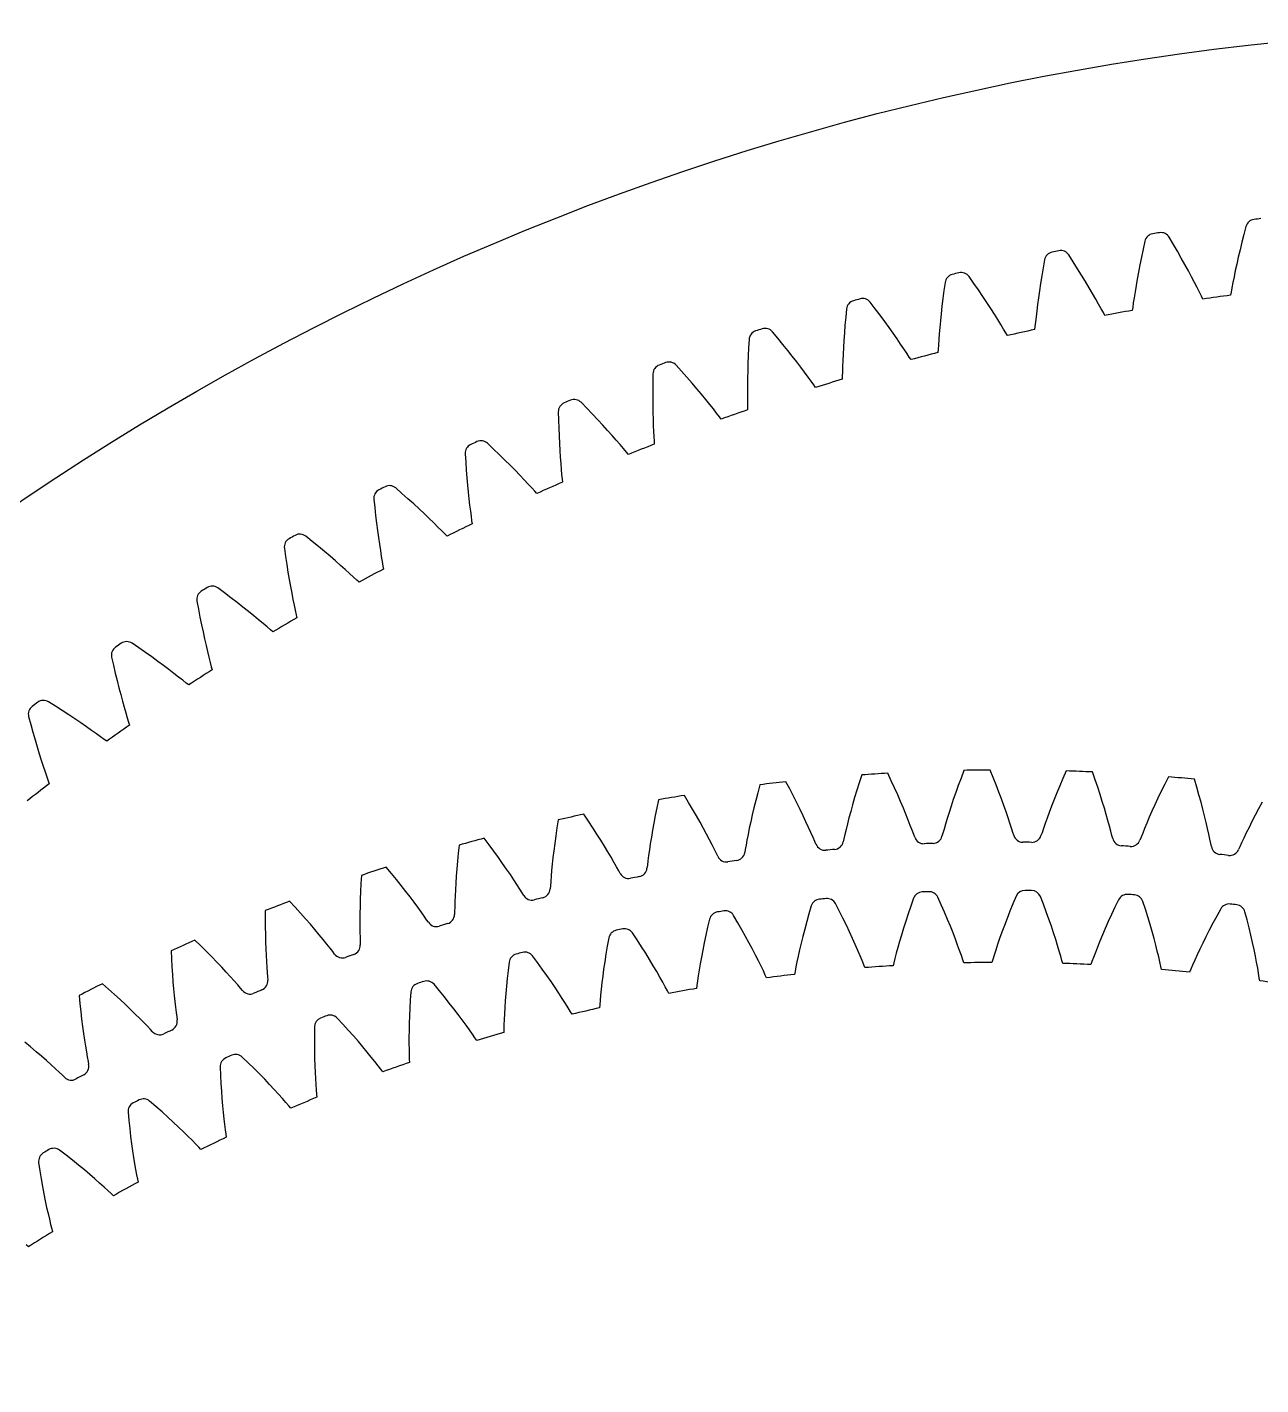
# Model space of a CAD drawing. Header units: millimetres. Extents: x -128 to 128, y -128 to 128.
# Drawn here: x -71.9 to -14.2, y 65 to 128.5 of the extents above; entities that cross this region are included whole.
import ezdxf

# ---------------------------------------------------------------- set-up
doc = ezdxf.new("R2010")
doc.units = ezdxf.units.MM

msp = doc.modelspace()

# ---------------------------------------------------------------- linework, layer by layer
at = {"layer": 'fixed_ring'}
for p, q in [((-14.96425, 118.796072), (-15.056064, 118.431593)), ((-14.867159, 119.171811), (-14.96425, 118.796072)), ((-19.593261, 118.486527), (-19.675337, 118.107225)), ((-18.255508, 118.334998), (-18.45211, 118.669594)), ((-18.067074, 118.00978), (-18.255508, 118.334998)), ((-15.056064, 118.431593), (-15.141591, 118.079352)), ((-24.288382, 117.613891), (-24.355313, 117.231626)), ((-22.945663, 117.515667), (-23.155411, 117.842182)), ((-22.744448, 117.198197), (-22.945663, 117.515667)), ((-19.752588, 117.739384), (-19.824043, 117.384022)), ((-19.675337, 118.107225), (-19.752588, 117.739384)), ((-17.888048, 117.6946), (-18.067074, 118.00978)), ((-17.718667, 117.390453), (-17.888048, 117.6946)), ((-15.220875, 117.74037), (-15.293941, 117.415905)), ((-15.141591, 118.079352), (-15.220875, 117.74037)), ((-24.417879, 116.861005), (-24.47515, 116.503083)), ((-24.355313, 117.231626), (-24.417879, 116.861005)), ((-22.553033, 116.890384), (-22.744448, 117.198197)), ((-22.371694, 116.593211), (-22.553033, 116.890384)), ((-19.889789, 117.042155), (-19.949897, 116.715042)), ((-19.824043, 117.384022), (-19.889789, 117.042155)), ((-17.559255, 117.098556), (-17.718667, 117.390453)), ((-17.410271, 116.820456), (-17.559255, 117.098556)), ((-15.360772, 117.107571), (-15.421285, 116.817523)), ((-15.293941, 117.415905), (-15.360772, 117.107571)), ((-28.945098, 116.555284), (-28.996778, 116.17066)), ((-27.599535, 116.510519), (-27.822099, 116.828437)), ((-27.385858, 116.2013), (-27.599535, 116.510519)), ((-24.47515, 116.503083), (-24.527252, 116.158872)), ((-22.200803, 116.307883), (-22.371694, 116.593211)), ((-22.04088, 116.035926), (-22.200803, 116.307883)), ((-20.004417, 116.404295), (-20.053351, 116.11207)), ((-19.949897, 116.715042), (-20.004417, 116.404295)), ((-17.272385, 116.558201), (-17.410271, 116.820456)), ((-17.14664, 116.31468), (-17.272385, 116.558201)), ((-17.034802, 116.094377), (-17.14664, 116.31468)), ((-15.522269, 116.306268), (-15.561126, 116.098854)), ((-15.475274, 116.548822), (-15.522269, 116.306268)), ((-15.421285, 116.817523), (-15.475274, 116.548822)), ((-32.209767, 115.321144), (-32.444794, 115.629963)), ((-29.044561, 115.797844), (-29.087556, 115.437928)), ((-28.996778, 116.17066), (-29.044561, 115.797844)), ((-27.182357, 115.90134), (-27.385858, 116.2013)), ((-26.989347, 115.611612), (-27.182357, 115.90134)), ((-26.807248, 115.333303), (-26.989347, 115.611612)), ((-24.574308, 115.829628), (-24.61643, 115.516959)), ((-24.527252, 116.158872), (-24.574308, 115.829628)), ((-21.892677, 115.77936), (-22.04088, 116.035926)), ((-21.75735, 115.54103), (-21.892677, 115.77936)), ((-20.133929, 115.597205), (-20.164509, 115.38841)), ((-20.096614, 115.841435), (-20.133929, 115.597205)), ((-20.053351, 116.11207), (-20.096614, 115.841435)), ((-16.940446, 115.905625), (-17.034802, 116.094377)), ((-16.876642, 115.776418), (-16.940446, 115.905625)), ((-15.561126, 116.098854), (-15.58697, 115.957088)), ((-33.556046, 115.312379), (-33.592394, 114.926004)), ((-31.983965, 115.020664), (-32.209767, 115.321144)), ((-31.7687, 114.729033), (-31.983965, 115.020664)), ((-29.125932, 115.091919), (-29.159862, 114.761064)), ((-29.087556, 115.437928), (-29.125932, 115.091919)), ((-26.636639, 115.067919), (-26.807248, 115.333303)), ((-26.478353, 114.817448), (-26.636639, 115.067919)), ((-24.686177, 114.950879), (-24.713753, 114.705358)), ((-24.653708, 115.22302), (-24.686177, 114.950879)), ((-24.61643, 115.516959), (-24.653708, 115.22302)), ((-21.636843, 115.325348), (-21.75735, 115.54103)), ((-21.535057, 115.140496), (-21.636843, 115.325348)), ((-21.466166, 115.013928), (-21.535057, 115.140496)), ((-20.164509, 115.38841), (-20.184696, 115.245729)), ((-33.625317, 114.551584), (-33.653969, 114.190243)), ((-33.592394, 114.926004), (-33.625317, 114.551584)), ((-31.564324, 114.447207), (-31.7687, 114.729033)), ((-31.371304, 114.176358), (-31.564324, 114.447207)), ((-29.18952, 114.446968), (-29.215082, 114.151779)), ((-29.159862, 114.761064), (-29.18952, 114.446968)), ((-26.333657, 114.584687), (-26.478353, 114.817448)), ((-26.20467, 114.373966), (-26.333657, 114.584687)), ((-26.095616, 114.193307), (-26.20467, 114.373966)), ((-24.736008, 114.495513), (-24.750507, 114.352142)), ((-24.713753, 114.705358), (-24.736008, 114.495513)), ((-38.113935, 113.887141), (-38.134893, 113.499627)), ((-36.769069, 113.949423), (-37.016187, 114.248653)), ((-36.531499, 113.658158), (-36.769069, 113.949423)), ((-33.678559, 113.842981), (-33.699308, 113.511039)), ((-33.653969, 114.190243), (-33.678559, 113.842981)), ((-31.190279, 113.917966), (-31.371304, 114.176358)), ((-31.022161, 113.673986), (-31.190279, 113.917966)), ((-30.868325, 113.447162), (-31.022161, 113.673986)), ((-29.236706, 113.878562), (-29.254499, 113.632139)), ((-29.215082, 114.151779), (-29.236706, 113.878562)), ((-26.021748, 114.069578), (-26.095616, 114.193307)), ((-38.152904, 113.124193), (-38.167169, 112.761999)), ((-38.134893, 113.499627), (-38.152904, 113.124193)), ((-36.30481, 113.375315), (-36.531499, 113.658158)), ((-36.089391, 113.101837), (-36.30481, 113.375315)), ((-35.885756, 112.838876), (-36.089391, 113.101837)), ((-33.716456, 113.196012), (-33.730262, 112.90004)), ((-33.699308, 113.511039), (-33.716456, 113.196012)), ((-30.731063, 113.241735), (-30.868325, 113.447162)), ((-30.614913, 113.065555), (-30.731063, 113.241735)), ((-30.536184, 112.94486), (-30.614913, 113.065555)), ((-29.268394, 113.421575), (-29.277182, 113.277741)), ((-29.254499, 113.632139), (-29.268394, 113.421575)), ((-41.270231, 112.397524), (-41.529051, 112.686694)), ((-38.177933, 112.414034), (-38.185468, 112.08153)), ((-38.167169, 112.761999), (-38.177933, 112.414034)), ((-35.694601, 112.587885), (-35.885756, 112.838876)), ((-35.516916, 112.350782), (-35.694601, 112.587885)), ((-33.741007, 112.62618), (-33.748989, 112.379244)), ((-33.730262, 112.90004), (-33.741007, 112.62618)), ((-42.617093, 111.893783), (-42.620164, 111.517931)), ((-42.611558, 112.281824), (-42.617093, 111.893783)), ((-41.02127, 112.115934), (-41.270231, 112.397524)), ((-40.783515, 111.842327), (-41.02127, 112.115934)), ((-40.557394, 111.57763), (-40.783515, 111.842327)), ((-38.185468, 112.08153), (-38.190078, 111.76607)), ((-35.354185, 112.130253), (-35.516916, 112.350782)), ((-35.208864, 111.930446), (-35.354185, 112.130253)), ((-35.085801, 111.759023), (-35.208864, 111.930446)), ((-33.754501, 112.168294), (-33.757563, 112.024225)), ((-33.748989, 112.379244), (-33.754501, 112.168294)), ((-42.620164, 111.517931), (-42.620018, 111.155456)), ((-42.620018, 111.155456), (-42.616939, 110.807338)), ((-40.343465, 111.322972), (-40.557394, 111.57763)), ((-40.142483, 111.07978), (-40.343465, 111.322972)), ((-38.190078, 111.76607), (-38.192107, 111.469783)), ((-38.192107, 111.469783), (-38.191955, 111.195713)), ((-38.191955, 111.195713), (-38.190114, 110.948655)), ((-35.002336, 111.641554), (-35.085801, 111.759023)), ((-47.041803, 110.498967), (-47.031907, 110.111013)), ((-45.706137, 110.667902), (-45.976248, 110.946553)), ((-45.446177, 110.396432), (-45.706137, 110.667902)), ((-42.616939, 110.807338), (-42.61125, 110.474797)), ((-39.955512, 110.849929), (-40.142483, 111.07978)), ((-39.784142, 110.636043), (-39.955512, 110.849929)), ((-39.630992, 110.442172), (-39.784142, 110.636043)), ((-38.190114, 110.948655), (-38.187235, 110.737652)), ((-38.187235, 110.737652), (-38.184567, 110.593575)), ((-47.031907, 110.111013), (-47.020033, 109.735335)), ((-45.197732, 110.132494), (-45.446177, 110.396432)), ((-44.961267, 109.876996), (-45.197732, 110.132494)), ((-44.737383, 109.631045), (-44.961267, 109.876996)), ((-42.61125, 110.474797), (-42.603314, 110.159403)), ((-42.603314, 110.159403), (-42.593562, 109.86327)), ((-42.593562, 109.86327), (-42.582515, 109.589422)), ((-39.501211, 110.275776), (-39.630992, 110.442172)), ((-39.413142, 110.161719), (-39.501211, 110.275776)), ((-47.020033, 109.735335), (-47.005476, 109.373153)), ((-47.005476, 109.373153), (-46.98856, 109.025432)), ((-44.526891, 109.396035), (-44.737383, 109.631045)), ((-44.33093, 109.173799), (-44.526891, 109.396035)), ((-42.582515, 109.589422), (-42.570852, 109.342633)), ((-42.570852, 109.342633), (-42.559588, 109.131911)), ((-50.069771, 108.763291), (-50.350747, 109.030983)), ((-49.799224, 108.502371), (-50.069771, 108.763291)), ((-46.98856, 109.025432), (-46.969654, 108.69338)), ((-46.969654, 108.69338), (-46.949186, 108.378552)), ((-44.151192, 108.966895), (-44.33093, 109.173799)), ((-43.990456, 108.779266), (-44.151192, 108.966895)), ((-43.854162, 108.618162), (-43.990456, 108.779266)), ((-43.761628, 108.507695), (-43.854162, 108.618162)), ((-42.559588, 109.131911), (-42.551194, 108.988054)), ((-51.397665, 108.541388), (-51.372354, 108.154134)), ((-51.372354, 108.154134), (-51.345553, 107.779225)), ((-49.540483, 108.248519), (-49.799224, 108.502371)), ((-49.294046, 108.002623), (-49.540483, 108.248519)), ((-49.060561, 107.765768), (-49.294046, 108.002623)), ((-46.949186, 108.378552), (-46.927668, 108.08304)), ((-46.927668, 108.08304), (-46.905742, 107.809848)), ((-51.345553, 107.779225), (-51.316609, 107.417908)), ((-51.316609, 107.417908), (-51.285882, 107.071135)), ((-48.840893, 107.539312), (-49.060561, 107.765768)), ((-48.636251, 107.325042), (-48.840893, 107.539312)), ((-48.44843, 107.125448), (-48.636251, 107.325042)), ((-46.905742, 107.809848), (-46.884278, 107.563717)), ((-46.884278, 107.563717), (-46.864644, 107.35361)), ((-46.864644, 107.35361), (-46.850538, 107.210201)), ((-54.354235, 106.686703), (-54.645632, 106.943012)), ((-51.285882, 107.071135), (-51.25379, 106.740097)), ((-51.25379, 106.740097), (-51.220821, 106.426331)), ((-48.280361, 106.944357), (-48.44843, 107.125448)), ((-48.13777, 106.788799), (-48.280361, 106.944357)), ((-48.040918, 106.682099), (-48.13777, 106.788799)), ((-55.672258, 106.412183), (-55.63157, 106.026241)), ((-54.073529, 106.436745), (-54.354235, 106.686703)), ((-53.8049, 106.19338), (-54.073529, 106.436745)), ((-53.548882, 105.957477), (-53.8049, 106.19338)), ((-51.220821, 106.426331), (-51.187572, 106.131909)), ((-51.187572, 106.131909), (-51.154802, 105.859804)), ((-55.63157, 106.026241), (-55.589886, 105.652694)), ((-55.589886, 105.652694), (-55.546599, 105.292814)), ((-53.306165, 105.730091), (-53.548882, 105.957477)), ((-53.077668, 105.512548), (-53.306165, 105.730091)), ((-52.864669, 105.306583), (-53.077668, 105.512548)), ((-51.154802, 105.859804), (-51.123569, 105.614722)), ((-51.123569, 105.614722), (-51.095598, 105.405561)), ((-55.546599, 105.292814), (-55.50211, 104.947536)), ((-55.50211, 104.947536), (-55.456883, 104.618036)), ((-52.669061, 105.114614), (-52.864669, 105.306583)), ((-52.493925, 104.940348), (-52.669061, 105.114614)), ((-52.345263, 104.790582), (-52.493925, 104.940348)), ((-52.244245, 104.687816), (-52.345263, 104.790582)), ((-51.095598, 105.405561), (-51.075802, 105.262826)), ((-58.552754, 104.441421), (-58.85411, 104.685943)), ((-58.262332, 104.202821), (-58.552754, 104.441421)), ((-57.984241, 103.970328), (-58.262332, 104.202821)), ((-55.456883, 104.618036), (-55.411466, 104.305829)), ((-55.411466, 104.305829), (-55.366538, 104.012961)), ((-59.858821, 104.114718), (-59.802821, 103.730699)), ((-59.802821, 103.730699), (-59.746319, 103.359105)), ((-57.719047, 103.744789), (-57.984241, 103.970328)), ((-57.467481, 103.527233), (-57.719047, 103.744789)), ((-57.230516, 103.318946), (-57.467481, 103.527233)), ((-55.366538, 104.012961), (-55.322976, 103.742375)), ((-55.322976, 103.742375), (-55.282024, 103.498727)), ((-59.746319, 103.359105), (-59.688759, 103.00123)), ((-59.688759, 103.00123), (-59.630579, 102.657994)), ((-57.009497, 103.121612), (-57.230516, 103.318946)), ((-56.806411, 102.937572), (-57.009497, 103.121612)), ((-56.624486, 102.770406), (-56.806411, 102.937572)), ((-55.282024, 103.498727), (-55.24576, 103.290845)), ((-55.24576, 103.290845), (-55.220304, 103.149009)), ((-62.658689, 102.030996), (-62.969528, 102.263344)), ((-59.630579, 102.657994), (-59.572287, 102.330553)), ((-59.572287, 102.330553), (-59.514494, 102.020398)), ((-56.469987, 102.626669), (-56.624486, 102.770406)), ((-56.364963, 102.528001), (-56.469987, 102.626669)), ((-63.950734, 101.652627), (-63.879512, 101.271138)), ((-62.359011, 101.80413), (-62.658689, 102.030996)), ((-62.071896, 101.582877), (-62.359011, 101.80413)), ((-59.514494, 102.020398), (-59.457958, 101.729548)), ((-59.457958, 101.729548), (-59.403673, 101.460907)), ((-63.879512, 101.271138), (-63.808281, 100.902084)), ((-61.797945, 101.36806), (-62.071896, 101.582877)), ((-61.537929, 101.160677), (-61.797945, 101.36806)), ((-61.29287, 100.961976), (-61.537929, 101.160677)), ((-59.403673, 101.460907), (-59.353067, 101.21908)), ((-59.353067, 101.21908), (-59.308567, 101.012804)), ((-59.308567, 101.012804), (-59.277492, 100.872092)), ((-63.808281, 100.902084), (-63.736539, 100.546779)), ((-63.736539, 100.546779), (-63.664759, 100.206128)), ((-61.064181, 100.773585), (-61.29287, 100.961976)), ((-60.853939, 100.597764), (-61.064181, 100.773585)), ((-60.665512, 100.437963), (-60.853939, 100.597764)), ((-60.50542, 100.300482), (-60.665512, 100.437963)), ((-63.664759, 100.206128), (-63.593495, 99.881263)), ((-63.593495, 99.881263), (-63.523417, 99.573651)), ((-60.396557, 100.206067), (-60.50542, 100.300482)), ((-66.665548, 99.459239), (-66.985378, 99.679045)), ((-66.357087, 99.244467), (-66.665548, 99.459239)), ((-66.061403, 99.034803), (-66.357087, 99.244467)), ((-63.523417, 99.573651), (-63.455362, 99.285279)), ((-63.455362, 99.285279), (-63.39044, 99.019008)), ((-67.941529, 99.029802), (-67.855196, 98.651446)), ((-67.855196, 98.651446), (-67.76935, 98.285515)), ((-65.779128, 98.831048), (-66.061403, 99.034803)), ((-65.511073, 98.634166), (-65.779128, 98.831048)), ((-65.258308, 98.445364), (-65.511073, 98.634166)), ((-65.02231, 98.266214), (-65.258308, 98.445364)), ((-63.39044, 99.019008), (-63.33026, 98.779385)), ((-63.33026, 98.779385), (-63.277594, 98.575041)), ((-63.277594, 98.575041), (-63.24095, 98.435676)), ((-67.76935, 98.285515), (-67.683538, 97.933344)), ((-67.683538, 97.933344), (-67.598272, 97.595816)), ((-64.805244, 98.09889), (-65.02231, 98.266214)), ((-64.610613, 97.946707), (-64.805244, 98.09889)), ((-64.445182, 97.815699), (-64.610613, 97.946707)), ((-64.332651, 97.725687), (-64.445182, 97.815699)), ((-67.598272, 97.595816), (-67.514149, 97.274041)), ((-67.514149, 97.274041), (-67.431897, 96.969458)), ((-70.566995, 96.730216), (-70.895311, 96.937133)), ((-70.250239, 96.527877), (-70.566995, 96.730216)), ((-69.946453, 96.330135), (-70.250239, 96.527877)), ((-67.431897, 96.969458), (-67.352431, 96.68402)), ((-67.352431, 96.68402), (-67.276974, 96.420541)), ((-71.824894, 96.25039), (-71.723588, 95.875765)), ((-69.656301, 96.137763), (-69.946453, 96.330135)), ((-69.380631, 95.951693), (-69.656301, 96.137763)), ((-69.12056, 95.77309), (-69.380631, 95.951693)), ((-67.276974, 96.420541), (-67.207315, 96.1835)), ((-67.207315, 96.1835), (-67.146567, 95.98141)), ((-67.146567, 95.98141), (-67.104411, 95.843613)), ((-71.723588, 95.875765), (-71.62326, 95.513537)), ((-71.62326, 95.513537), (-71.523516, 95.165056)), ((-68.877625, 95.603464), (-69.12056, 95.77309)), ((-68.654079, 95.444903), (-68.877625, 95.603464)), ((-68.453551, 95.300578), (-68.654079, 95.444903)), ((-68.283043, 95.17625), (-68.453551, 95.300578)), ((-71.523516, 95.165056), (-71.424898, 94.831185)), ((-71.424898, 94.831185), (-71.328049, 94.513009)), ((-68.167022, 95.090783), (-68.283043, 95.17625)), ((-71.328049, 94.513009), (-71.233753, 94.211937)), ((-71.233753, 94.211937), (-71.143002, 93.929883)), ((-71.143002, 93.929883), (-71.05713, 93.669612)), ((-71.05713, 93.669612), (-70.978102, 93.435528)), ((-70.978102, 93.435528), (-70.909367, 93.236014)), ((-70.909367, 93.236014), (-70.861766, 93.100001))]:
    msp.add_line(p, q, dxfattribs=at)
for centre, radius, start, end in [((-14.43304, 119.05332), 0.45, 96.912334, 164.733246), ((0, 0), 120.375, 96.758552, 96.912334), ((-19.154774, 118.385389), 0.45, 99.190815, 167.011727), ((0, 0), 120.375, 99.037033, 99.190815), ((-18.836958, 118.436374), 0.45, 31.216121, 99.037033), ((-23.846221, 117.530266), 0.45, 101.469296, 169.290208), ((0, 0), 120.375, 101.315514, 101.469296), ((-23.530683, 117.593846), 0.45, 33.494602, 101.315514), ((-28.499962, 116.489303), 0.45, 103.747777, 171.568689), ((0, 0), 120.375, 103.593995, 103.747777), ((-28.187201, 116.565378), 0.45, 35.773083, 103.593995), ((-33.108638, 115.264148), 0.45, 106.026258, 173.84717), ((0, 0), 120.375, 105.872476, 106.026258), ((-32.799149, 115.352596), 0.45, 38.051564, 105.872476), ((0, 0), 117, 97.655817, 98.29355), ((0, 0), 117, 99.934298, 100.572031), ((0, 0), 120.375, 108.150957, 108.304739), ((-37.359235, 113.957418), 0.45, 40.330045, 108.150957), ((0, 0), 117, 102.212779, 102.850512), ((-37.664963, 113.856735), 0.45, 108.304739, 176.125651), ((0, 0), 117, 104.49126, 105.128993), ((-42.161732, 112.269292), 0.45, 110.58322, 178.404132), ((0, 0), 120.375, 110.429438, 110.58322), ((-41.860249, 112.38205), 0.45, 42.608526, 110.429438), ((0, 0), 117, 106.769741, 107.407474), ((-46.591835, 110.504328), 0.45, 112.861701, 180.682613), ((0, 0), 120.375, 112.707919, 112.861701), ((-46.295073, 110.628983), 0.45, 44.887007, 112.707919), ((0, 0), 117, 109.048222, 109.685955), ((-50.948266, 108.564634), 0.45, 115.140182, 182.961094), ((0, 0), 120.375, 114.9864, 115.140182), ((-50.656695, 108.700989), 0.45, 47.165488, 114.9864), ((0, 0), 117, 111.326703, 111.964436), ((-55.224138, 106.453277), 0.45, 117.418663, 185.239575), ((0, 0), 120.375, 117.264881, 117.418663), ((-54.938218, 106.601116), 0.45, 49.443969, 117.264881), ((0, 0), 117, 113.605184, 114.242917), ((-59.132872, 104.332684), 0.45, 51.72245, 119.543362), ((0, 0), 117, 115.883665, 116.521398), ((-59.412689, 104.173596), 0.45, 119.697144, 187.518056), ((0, 0), 120.375, 119.543362, 119.697144), ((0, 0), 117, 118.162146, 118.799879), ((0, 0), 120.375, 121.821843, 121.975625), ((-63.234026, 101.899282), 0.45, 54.000931, 121.821843), ((-63.507296, 101.729194), 0.45, 121.975625, 189.796537), ((0, 0), 117, 120.440627, 121.07836), ((-67.235193, 99.304755), 0.45, 56.279412, 124.100324), ((-67.501485, 99.123938), 0.45, 124.254106, 192.075018), ((0, 0), 120.375, 124.100324, 124.254106), ((0, 0), 117, 122.719108, 123.356841), ((-71.388941, 96.361947), 0.45, 126.532587, 194.353499), ((0, 0), 120.375, 126.378805, 126.532587), ((-71.130048, 96.553208), 0.45, 58.557893, 126.378805), ((0, 0), 117, 124.997589, 125.635322), ((0, 0), 117, 127.27607, 127.913803)]:
    msp.add_arc(centre, radius, start, end, dxfattribs=at)
at = {"layer": 'outer'}
msp.add_circle((0, 0), 128.494929, dxfattribs=at)
at = {"layer": 'thin_ring_external'}
for p, q in [((-32.840975, 93.518028), (-32.959903, 93.152892)), ((-31.458707, 93.248879), (-31.62317, 93.595895)), ((-28.194708, 93.373991), (-28.323785, 93.025898)), ((-28.057291, 93.732578), (-28.194708, 93.373991)), ((-26.69057, 93.393201), (-26.837099, 93.748162)), ((-26.552646, 93.048518), (-26.69057, 93.393201)), ((-23.268893, 93.702591), (-23.42444, 93.351488)), ((-21.921283, 93.293871), (-22.049497, 93.65585)), ((-18.488272, 93.428144), (-18.661543, 93.085442)), ((-37.607464, 93.0595), (-37.707592, 92.688768)), ((-36.213256, 92.861282), (-36.395223, 93.199447)), ((-36.040897, 92.532462), (-36.213256, 92.861282)), ((-33.071037, 92.798662), (-33.174445, 92.456179)), ((-32.959903, 93.152892), (-33.071037, 92.798662)), ((-31.303363, 92.911688), (-31.458707, 93.248879)), ((-31.157179, 92.585164), (-31.303363, 92.911688)), ((-28.323785, 93.025898), (-28.444545, 92.689141)), ((-26.423324, 92.714955), (-26.552646, 93.048518)), ((-23.571122, 93.01044), (-23.70892, 92.680288)), ((-23.42444, 93.351488), (-23.571122, 93.01044)), ((-21.801138, 92.942595), (-21.921283, 93.293871)), ((-21.689017, 92.602864), (-21.801138, 92.942595)), ((-18.825448, 92.752328), (-18.979924, 92.429643)), ((-18.661543, 93.085442), (-18.825448, 92.752328)), ((-17.163289, 92.951148), (-17.272853, 93.319201)), ((-17.061237, 92.594195), (-17.163289, 92.951148)), ((-42.344322, 92.35819), (-42.42539, 91.982829)), ((-40.941812, 92.23142), (-41.140809, 92.559853)), ((-40.752888, 91.91183), (-40.941812, 92.23142)), ((-37.800494, 92.329325), (-37.88628, 91.982009)), ((-37.707592, 92.688768), (-37.800494, 92.329325)), ((-35.878231, 92.213828), (-36.040897, 92.532462)), ((-35.725385, 91.906383), (-35.878231, 92.213828)), ((-33.270179, 92.126453), (-33.358264, 91.810732)), ((-33.174445, 92.456179), (-33.270179, 92.126453)), ((-31.020231, 92.270316), (-31.157179, 92.585164)), ((-30.892652, 91.968384), (-31.020231, 92.270316)), ((-28.55699, 92.364734), (-28.661082, 92.053922)), ((-28.444545, 92.689141), (-28.55699, 92.364734)), ((-26.302631, 92.393525), (-26.423324, 92.714955)), ((-26.190636, 92.085473), (-26.302631, 92.393525)), ((-26.087476, 91.792382), (-26.190636, 92.085473)), ((-23.837782, 92.362045), (-23.957608, 92.056954)), ((-23.70892, 92.680288), (-23.837782, 92.362045)), ((-21.584894, 92.27569), (-21.689017, 92.602864)), ((-21.488774, 91.962322), (-21.584894, 92.27569)), ((-19.124868, 92.118395), (-19.260116, 91.81982)), ((-18.979924, 92.429643), (-19.124868, 92.118395)), ((-16.96661, 92.249182), (-17.061237, 92.594195)), ((-16.879328, 91.917119), (-16.96661, 92.249182)), ((-14.099144, 92.252235), (-14.269895, 91.937859)), ((-45.632038, 91.360937), (-45.847545, 91.67878)), ((-42.499817, 91.619112), (-42.567757, 91.267868)), ((-42.42539, 91.982829), (-42.499817, 91.619112)), ((-40.574164, 91.601917), (-40.752888, 91.91183)), ((-40.40582, 91.302678), (-40.574164, 91.601917)), ((-37.965053, 91.647825), (-38.036902, 91.328018)), ((-37.88628, 91.982009), (-37.965053, 91.647825)), ((-35.582556, 91.61136), (-35.725385, 91.906383)), ((-35.450043, 91.330319), (-35.582556, 91.61136)), ((-33.438686, 91.510604), (-33.511351, 91.228187)), ((-33.358264, 91.810732), (-33.438686, 91.510604)), ((-30.774661, 91.680943), (-30.892652, 91.968384)), ((-30.666619, 91.410081), (-30.774661, 91.680943)), ((-28.843713, 91.479954), (-28.921666, 91.221894)), ((-28.756723, 91.758292), (-28.843713, 91.479954)), ((-28.661082, 92.053922), (-28.756723, 91.758292)), ((-25.993405, 91.516357), (-26.087476, 91.792382)), ((-25.908887, 91.260372), (-25.993405, 91.516357)), ((-24.169309, 91.49306), (-24.260337, 91.239317)), ((-24.06822, 91.766594), (-24.169309, 91.49306)), ((-23.957608, 92.056954), (-24.06822, 91.766594)), ((-21.400714, 91.664346), (-21.488774, 91.962322)), ((-21.32086, 91.383877), (-21.400714, 91.664346)), ((-19.385409, 91.535486), (-19.500333, 91.267472)), ((-19.260116, 91.81982), (-19.385409, 91.535486)), ((-16.799334, 91.599251), (-16.879328, 91.917119)), ((-16.726604, 91.297167), (-16.799334, 91.599251)), ((-14.430542, 91.634418), (-14.580859, 91.343139)), ((-14.269895, 91.937859), (-14.430542, 91.634418)), ((-47.100988, 91.036918), (-47.156747, 90.669875)), ((-47.039192, 91.415929), (-47.100988, 91.036918)), ((-45.427043, 91.05141), (-45.632038, 91.360937)), ((-45.232728, 90.751027), (-45.427043, 91.05141)), ((-42.629363, 90.930098), (-42.68479, 90.607039)), ((-42.567757, 91.267868), (-42.629363, 90.930098)), ((-40.248113, 91.015332), (-40.40582, 91.302678)), ((-40.101422, 90.741424), (-40.248113, 91.015332)), ((-38.101894, 91.024175), (-38.160044, 90.738416)), ((-38.036902, 91.328018), (-38.101894, 91.024175)), ((-35.328311, 91.065326), (-35.450043, 91.330319)), ((-35.218126, 90.819296), (-35.328311, 91.065326)), ((-35.120848, 90.596753), (-35.218126, 90.819296)), ((-33.576025, 90.966484), (-33.632176, 90.730188)), ((-33.511351, 91.228187), (-33.576025, 90.966484)), ((-30.569141, 91.158745), (-30.666619, 91.410081)), ((-30.483353, 90.931525), (-30.569141, 91.158745)), ((-30.411689, 90.736963), (-30.483353, 90.931525)), ((-28.989809, 90.988774), (-29.046369, 90.789297)), ((-28.921666, 91.221894), (-28.989809, 90.988774)), ((-25.834813, 91.029068), (-25.908887, 91.260372)), ((-25.773177, 90.831101), (-25.834813, 91.029068)), ((-25.729697, 90.695686), (-25.773177, 90.831101)), ((-24.406966, 90.813652), (-24.45389, 90.679393)), ((-24.340294, 91.009981), (-24.406966, 90.813652)), ((-24.260337, 91.239317), (-24.340294, 91.009981)), ((-21.249523, 91.12391), (-21.32086, 91.383877)), ((-21.187356, 90.889126), (-21.249523, 91.12391)), ((-21.135909, 90.68827), (-21.187356, 90.889126)), ((-19.604199, 91.018708), (-19.695762, 90.793753)), ((-19.500333, 91.267472), (-19.604199, 91.018708)), ((-16.661175, 91.012987), (-16.726604, 91.297167)), ((-16.603205, 90.749717), (-16.661175, 91.012987)), ((-14.720507, 91.065573), (-14.848966, 90.803776)), ((-14.580859, 91.343139), (-14.720507, 91.065573)), ((-51.679825, 90.235173), (-51.722188, 89.853502)), ((-50.271699, 90.252103), (-50.503155, 90.558528)), ((-50.051166, 89.953448), (-50.271699, 90.252103)), ((-47.206663, 90.31562), (-47.250942, 89.975145)), ((-47.156747, 90.669875), (-47.206663, 90.31562)), ((-45.049323, 90.460774), (-45.232728, 90.751027)), ((-44.87715, 90.181856), (-45.049323, 90.460774)), ((-44.716665, 89.915795), (-44.87715, 90.181856)), ((-42.734183, 90.300275), (-42.777665, 90.011919)), ((-42.68479, 90.607039), (-42.734183, 90.300275)), ((-39.966319, 90.482993), (-40.101422, 90.741424)), ((-39.843715, 90.242909), (-39.966319, 90.482993)), ((-39.735201, 90.025624), (-39.843715, 90.242909)), ((-38.255284, 90.234897), (-38.291205, 90.030692)), ((-38.211272, 90.473752), (-38.255284, 90.234897)), ((-38.160044, 90.738416), (-38.211272, 90.473752)), ((-35.039343, 90.406104), (-35.120848, 90.596753)), ((-34.982279, 90.27583), (-35.039343, 90.406104)), ((-33.678477, 90.528084), (-33.711464, 90.389738)), ((-33.632176, 90.730188), (-33.678477, 90.528084)), ((-30.361351, 90.603946), (-30.411689, 90.736963)), ((-29.046369, 90.789297), (-29.086377, 90.652817)), ((-21.0994, 90.550812), (-21.135909, 90.68827)), ((-19.772371, 90.601084), (-19.82609, 90.469396)), ((-19.695762, 90.793753), (-19.772371, 90.601084)), ((-16.553107, 90.512064), (-16.603205, 90.749717)), ((-16.511983, 90.308843), (-16.553107, 90.512064)), ((-16.48254, 90.169701), (-16.511983, 90.308843)), ((-15.068328, 90.340654), (-15.154676, 90.152149)), ((-14.965399, 90.56064), (-15.068328, 90.340654)), ((-14.848966, 90.803776), (-14.965399, 90.56064)), ((-51.722188, 89.853502), (-51.759133, 89.48409)), ((-49.841767, 89.663378), (-50.051166, 89.953448)), ((-49.643782, 89.382869), (-49.841767, 89.663378)), ((-47.289801, 89.649677), (-47.323466, 89.340791)), ((-47.250942, 89.975145), (-47.289801, 89.649677)), ((-44.568542, 89.664599), (-44.716665, 89.915795)), ((-44.43384, 89.43109), (-44.568542, 89.664599)), ((-42.815312, 89.744984), (-42.847071, 89.504194)), ((-42.777665, 90.011919), (-42.815312, 89.744984)), ((-39.644067, 89.839385), (-39.735201, 90.025624)), ((-39.580426, 89.712195), (-39.644067, 89.839385)), ((-38.291205, 90.030692), (-38.317084, 89.890843)), ((-15.154676, 90.152149), (-15.215048, 90.023375)), ((-54.84869, 88.907812), (-55.09549, 89.202019)), ((-54.613196, 88.620807), (-54.84869, 88.907812)), ((-51.790895, 89.127749), (-51.817732, 88.785457)), ((-51.759133, 89.48409), (-51.790895, 89.127749)), ((-49.457591, 89.113106), (-49.643782, 89.382869)), ((-49.28373, 88.855586), (-49.457591, 89.113106)), ((-47.352168, 89.050592), (-47.376136, 88.782083)), ((-47.323466, 89.340791), (-47.352168, 89.050592)), ((-44.314372, 89.219628), (-44.43384, 89.43109)), ((-44.213848, 89.038286), (-44.314372, 89.219628)), ((-44.143795, 88.914511), (-44.213848, 89.038286)), ((-42.872518, 89.298421), (-42.891223, 89.157433)), ((-42.847071, 89.504194), (-42.872518, 89.298421)), ((-56.276934, 88.435668), (-56.294968, 88.064852)), ((-56.254115, 88.819005), (-56.276934, 88.435668)), ((-54.389258, 88.341808), (-54.613196, 88.620807)), ((-54.177208, 88.071773), (-54.389258, 88.341808)), ((-51.839921, 88.45843), (-51.85777, 88.148227)), ((-51.817732, 88.785457), (-51.839921, 88.45843)), ((-49.122974, 88.612281), (-49.28373, 88.855586)), ((-48.976524, 88.385954), (-49.122974, 88.612281)), ((-48.846415, 88.180868), (-48.976524, 88.385954)), ((-47.410466, 88.333181), (-47.421947, 88.191422)), ((-47.395558, 88.539985), (-47.410466, 88.333181)), ((-47.376136, 88.782083), (-47.395558, 88.539985)), ((-56.308494, 87.707353), (-56.317818, 87.364138)), ((-56.294968, 88.064852), (-56.308494, 87.707353)), ((-53.977486, 87.811869), (-54.177208, 88.071773)), ((-53.790703, 87.563563), (-53.977486, 87.811869)), ((-51.871618, 87.856941), (-51.881844, 87.587558)), ((-51.85777, 88.148227), (-51.871618, 87.856941)), ((-48.736763, 88.004896), (-48.846415, 88.180868)), ((-48.660482, 87.88486), (-48.736763, 88.004896)), ((-60.750127, 87.171117), (-60.753344, 86.787116)), ((-59.35107, 87.331571), (-59.612571, 87.612792)), ((-59.101228, 87.056964), (-59.35107, 87.331571)), ((-58.863338, 86.789764), (-59.101228, 87.056964)), ((-56.323281, 87.036404), (-56.325267, 86.725695)), ((-56.317818, 87.364138), (-56.323281, 87.036404)), ((-53.617733, 87.328784), (-53.790703, 87.563563)), ((-53.459918, 87.11023), (-53.617733, 87.328784)), ((-53.319507, 86.912055), (-53.459918, 87.11023)), ((-51.893208, 87.13749), (-51.897436, 86.995329)), ((-51.888879, 87.344785), (-51.893208, 87.13749)), ((-51.881844, 87.587558), (-51.888879, 87.344785)), ((-60.753344, 86.787116), (-60.75242, 86.415862)), ((-60.75242, 86.415862), (-60.747674, 86.05814)), ((-58.637776, 86.530909), (-58.863338, 86.789764)), ((-58.425044, 86.281542), (-58.637776, 86.530909)), ((-56.325267, 86.725695), (-56.324223, 86.434082)), ((-56.324223, 86.434082), (-56.320682, 86.164528)), ((-53.201013, 86.741911), (-53.319507, 86.912055)), ((-53.118701, 86.625926), (-53.201013, 86.741911)), ((-63.767094, 85.527492), (-64.042612, 85.794994)), ((-60.747674, 86.05814), (-60.739461, 85.714895)), ((-58.225825, 86.043097), (-58.425044, 86.281542)), ((-58.041093, 85.817456), (-58.225825, 86.043097)), ((-57.872324, 85.607245), (-58.041093, 85.817456)), ((-56.320682, 86.164528), (-56.315311, 85.921712)), ((-56.315311, 85.921712), (-56.309049, 85.714466)), ((-65.156133, 85.295811), (-65.139738, 84.912145)), ((-63.503556, 85.266), (-63.767094, 85.527492)), ((-63.252332, 85.011295), (-63.503556, 85.266)), ((-60.739461, 85.714895), (-60.728182, 85.387311)), ((-60.728182, 85.387311), (-60.714301, 85.076905)), ((-57.721977, 85.416498), (-57.872324, 85.607245)), ((-57.59495, 85.252626), (-57.721977, 85.416498)), ((-57.506824, 85.140996), (-57.59495, 85.252626)), ((-56.309049, 85.714466), (-56.306014, 85.572275)), ((-65.139738, 84.912145), (-65.119859, 84.541424)), ((-65.119859, 84.541424), (-65.096854, 84.18441)), ((-63.013847, 84.764295), (-63.252332, 85.011295)), ((-62.78866, 84.526116), (-63.013847, 84.764295)), ((-62.577526, 84.298154), (-62.78866, 84.526116)), ((-60.714301, 85.076905), (-60.698369, 84.785726)), ((-60.698369, 84.785726), (-60.681068, 84.516705)), ((-60.681068, 84.516705), (-60.663306, 84.274479)), ((-65.096854, 84.18441), (-65.071125, 83.842033)), ((-65.071125, 83.842033), (-65.043134, 83.515451)), ((-62.381514, 84.08224), (-62.577526, 84.298154)), ((-62.202232, 83.880921), (-62.381514, 84.08224)), ((-62.042341, 83.698099), (-62.202232, 83.880921)), ((-60.663306, 84.274479), (-60.646471, 84.067824)), ((-60.646471, 84.067824), (-60.636178, 83.925973)), ((-69.460637, 83.197977), (-69.424673, 82.815649)), ((-68.085239, 83.500281), (-68.374057, 83.753366)), ((-67.808694, 83.252587), (-68.085239, 83.500281)), ((-67.544792, 83.011042), (-67.808694, 83.252587)), ((-65.043134, 83.515451), (-65.013422, 83.20616)), ((-65.013422, 83.20616), (-64.982642, 82.916173)), ((-61.907112, 83.540927), (-62.042341, 83.698099)), ((-61.813401, 83.433942), (-61.907112, 83.540927)), ((-69.424673, 82.815649), (-69.385891, 82.446426)), ((-67.294006, 82.776541), (-67.544792, 83.011042)), ((-67.056951, 82.55017), (-67.294006, 82.776541)), ((-64.982642, 82.916173), (-64.951628, 82.648387)), ((-64.951628, 82.648387), (-64.921521, 82.407384)), ((-69.385891, 82.446426), (-69.344686, 82.091053)), ((-69.344686, 82.091053), (-69.301509, 81.750436)), ((-66.834452, 82.333287), (-67.056951, 82.55017)), ((-66.627672, 82.127663), (-66.834452, 82.333287)), ((-66.438344, 81.93576), (-66.627672, 82.127663)), ((-66.269327, 81.761342), (-66.438344, 81.93576)), ((-64.921521, 82.407384), (-64.894155, 82.201858)), ((-64.894155, 82.201858), (-64.876634, 82.060718)), ((-69.301509, 81.750436), (-69.25688, 81.42571)), ((-69.25688, 81.42571), (-69.211413, 81.118339)), ((-66.126249, 81.61128), (-66.269327, 81.761342)), ((-66.027197, 81.509219), (-66.126249, 81.61128)), ((-71.729518, 80.794222), (-72.005409, 81.021977)), ((-71.467086, 80.572833), (-71.729518, 80.794222)), ((-69.211413, 81.118339), (-69.165867, 80.830302)), ((-69.165867, 80.830302), (-69.121219, 80.564448)), ((-71.218781, 80.358861), (-71.467086, 80.572833)), ((-70.985499, 80.153621), (-71.218781, 80.358861)), ((-70.768488, 79.958824), (-70.985499, 80.153621)), ((-69.121219, 80.564448), (-69.078846, 80.325298)), ((-69.078846, 80.325298), (-69.041022, 80.121437)), ((-69.041022, 80.121437), (-69.016316, 79.981375)), ((-70.569609, 79.776839), (-70.768488, 79.958824)), ((-70.391907, 79.611278), (-70.569609, 79.776839)), ((-70.241353, 79.468718), (-70.391907, 79.611278)), ((-70.137219, 79.371848), (-70.241353, 79.468718))]:
    msp.add_line(p, q, dxfattribs=at)
for centre, radius, start, end in [((-26.25, 0), 93.75, 93.28564, 94.031433), ((-26.25, 0), 93.75, 90.358811, 91.104604), ((-26.25, 0), 93.75, 87.431982, 88.177774), ((-26.25, 0), 93.75, 84.505153, 85.250945), ((-26.25, 0), 93.75, 96.21247, 96.958262), ((-26.25, 0), 93.75, 99.139299, 99.885091), ((-26.25, 0), 93.75, 102.066128, 102.811921), ((-26.25, 0), 93.75, 104.992957, 105.73875), ((-34.564726, 90.443607), 0.45, 201.890632, 275.252592), ((-34.152199, 90.480583), 0.45, 274.991311, 348.353271), ((-29.935775, 90.750183), 0.45, 198.963802, 272.325762), ((-26.25, 0), 90.375, 92.064482, 92.325762), ((-29.521898, 90.766047), 0.45, 272.064482, 345.426442), ((-25.297209, 90.820002), 0.45, 196.036973, 269.398933), ((-26.25, 0), 90.375, 89.137652, 89.398933), ((-24.883062, 90.814713), 0.45, 269.137652, 342.499612), ((-20.661129, 90.652883), 0.45, 193.110144, 266.472104), ((-26.25, 0), 90.375, 86.210823, 86.472104), ((-20.247792, 90.626454), 0.45, 266.210823, 339.572783), ((-39.171984, 89.901073), 0.45, 204.817461, 278.179421), ((-38.761883, 89.959065), 0.45, 277.91814, 351.2801), ((-26.25, 0), 90.375, 94.991311, 95.252592), ((-16.039629, 90.24926), 0.45, 190.183314, 263.545275), ((-26.25, 0), 90.375, 83.283994, 83.545275), ((-15.628181, 90.20176), 0.45, 263.283994, 336.645954), ((-26.25, 0), 93.75, 107.919787, 108.665579), ((-43.74553, 89.123998), 0.45, 207.74429, 281.10625), ((-43.338925, 89.202855), 0.45, 280.844969, 354.206929), ((-26.25, 0), 90.375, 97.91814, 98.179421), ((-26.25, 0), 90.375, 100.844969, 101.10625), ((-48.273432, 88.114409), 0.45, 210.671119, 284.033079), ((-26.25, 0), 90.375, 103.771799, 104.033079), ((-47.871384, 88.213924), 0.45, 283.771799, 357.133759), ((-26.25, 0), 93.75, 110.846616, 111.592408), ((-52.743878, 86.874939), 0.45, 213.597949, 286.959909), ((-26.25, 0), 90.375, 106.698628, 106.959909), ((-52.347436, 86.994853), 0.45, 286.698628, 0.060588), ((-26.25, 0), 93.75, 113.773445, 114.519238), ((-57.145204, 85.408823), 0.45, 216.524778, 289.886738), ((-26.25, 0), 90.375, 109.625457, 109.886738), ((-56.755402, 85.548823), 0.45, 289.625457, 2.987417), ((-61.083783, 83.879605), 0.45, 292.552286, 5.914247), ((-26.25, 0), 93.75, 116.700274, 117.446067), ((-61.465928, 83.719884), 0.45, 219.451607, 292.813567), ((-26.25, 0), 90.375, 112.552286, 112.813567), ((-65.321287, 81.991555), 0.45, 295.479116, 8.841076), ((-65.694778, 81.81253), 0.45, 222.378436, 295.740397), ((-26.25, 0), 90.375, 115.479116, 115.740397), ((-26.25, 0), 90.375, 118.405945, 118.667226), ((-69.456858, 79.889599), 0.45, 298.405945, 11.767905), ((-69.820721, 79.691737), 0.45, 225.305266, 298.667226)]:
    msp.add_arc(centre, radius, start, end, dxfattribs=at)
at = {"layer": 'thin_ring_internal'}
for p, q in [((-30.416938, 87.752376), (-30.546968, 87.384267)), ((-29.120982, 87.442732), (-29.280711, 87.798962)), ((-25.618631, 87.848986), (-25.76857, 87.488526)), ((-24.341519, 87.469033), (-24.481556, 87.833453)), ((-20.822209, 87.683419), (-20.991608, 87.331686)), ((-35.312542, 87.019218), (-35.415707, 86.655756)), ((-35.202808, 87.393879), (-35.312542, 87.019218)), ((-33.891877, 87.155469), (-34.070821, 87.502444)), ((-33.721512, 86.81824), (-33.891877, 87.155469)), ((-30.669827, 87.026981), (-30.784186, 86.681446)), ((-30.546968, 87.384267), (-30.669827, 87.026981)), ((-28.969287, 87.096704), (-29.120982, 87.442732)), ((-28.827025, 86.76169), (-28.969287, 87.096704)), ((-25.910756, 87.138483), (-26.043814, 86.799708)), ((-25.76857, 87.488526), (-25.910756, 87.138483)), ((-24.208947, 87.115236), (-24.341519, 87.469033)), ((-24.085192, 86.772953), (-24.208947, 87.115236)), ((-20.991608, 87.331686), (-21.152698, 86.989929)), ((-19.567752, 87.234291), (-19.687679, 87.605815)), ((-19.454698, 86.873783), (-19.567752, 87.234291)), ((-16.041986, 87.256171), (-16.23034, 86.914213)), ((-14.813927, 86.739208), (-14.913386, 87.116727)), ((-40.05107, 86.39447), (-40.134232, 86.025917)), ((-39.96196, 86.774565), (-40.05107, 86.39447)), ((-38.639966, 86.608099), (-38.83759, 86.944784)), ((-38.451439, 86.280677), (-38.639966, 86.608099)), ((-35.415707, 86.655756), (-35.511026, 86.304491)), ((-33.561168, 86.491495), (-33.721512, 86.81824)), ((-33.410936, 86.176262), (-33.561168, 86.491495)), ((-30.784186, 86.681446), (-30.890094, 86.348692)), ((-28.694233, 86.438723), (-28.827025, 86.76169)), ((-28.570993, 86.129072), (-28.694233, 86.438723)), ((-26.167736, 86.473235), (-26.282472, 86.160333)), ((-26.043814, 86.799708), (-26.167736, 86.473235)), ((-23.970235, 86.443217), (-24.085192, 86.772953)), ((-23.864088, 86.127298), (-23.970235, 86.443217)), ((-21.304058, 86.658926), (-21.445623, 86.339708)), ((-21.152698, 86.989929), (-21.304058, 86.658926)), ((-19.34982, 86.525253), (-19.454698, 86.873783)), ((-19.25304, 86.189731), (-19.34982, 86.525253)), ((-16.409853, 86.581764), (-16.579062, 86.25952)), ((-16.23034, 86.914213), (-16.409853, 86.581764)), ((-14.720729, 86.373064), (-14.813927, 86.739208)), ((-14.63504, 86.019327), (-14.720729, 86.373064)), ((-44.68019, 85.896281), (-44.74841, 85.511887)), ((-43.351078, 85.802256), (-43.566793, 86.127647)), ((-43.144952, 85.485618), (-43.351078, 85.802256)), ((-40.134232, 86.025917), (-40.210227, 85.669971)), ((-38.273491, 85.963175), (-38.451439, 86.280677)), ((-38.106269, 85.656617), (-38.273491, 85.963175)), ((-35.598604, 85.966451), (-35.678532, 85.642903)), ((-35.511026, 86.304491), (-35.598604, 85.966451)), ((-33.27097, 85.873803), (-33.410936, 86.176262)), ((-33.141517, 85.585715), (-33.27097, 85.873803)), ((-30.987571, 86.029992), (-31.076591, 85.72696)), ((-30.890094, 86.348692), (-30.987571, 86.029992)), ((-28.457465, 85.834344), (-28.570993, 86.129072)), ((-28.353935, 85.556674), (-28.457465, 85.834344)), ((-26.387907, 85.862614), (-26.483814, 85.58222)), ((-26.282472, 86.160333), (-26.387907, 85.862614)), ((-23.766825, 85.826811), (-23.864088, 86.127298)), ((-23.678612, 85.543901), (-23.766825, 85.826811)), ((-21.698811, 85.742022), (-21.809887, 85.467283)), ((-21.577275, 86.033538), (-21.698811, 85.742022)), ((-21.445623, 86.339708), (-21.577275, 86.033538)), ((-19.164304, 85.868486), (-19.25304, 86.189731)), ((-19.083595, 85.563136), (-19.164304, 85.868486)), ((-16.737848, 85.948509), (-16.886024, 85.649985)), ((-16.579062, 86.25952), (-16.737848, 85.948509)), ((-14.556728, 85.67902), (-14.63504, 86.019327)), ((-44.811322, 85.139342), (-44.867765, 84.779777)), ((-44.74841, 85.511887), (-44.811322, 85.139342)), ((-42.949931, 85.178308), (-43.144952, 85.485618)), ((-42.766218, 84.881339), (-42.949931, 85.178308)), ((-40.279215, 85.327652), (-40.341355, 85.000222)), ((-40.210227, 85.669971), (-40.279215, 85.327652)), ((-37.949995, 85.362253), (-38.106269, 85.656617)), ((-37.805002, 85.081664), (-37.949995, 85.362253)), ((-35.750871, 85.335462), (-35.815627, 85.046281)), ((-35.678532, 85.642903), (-35.750871, 85.335462)), ((-33.022978, 85.314113), (-33.141517, 85.585715)), ((-32.916033, 85.061978), (-33.022978, 85.314113)), ((-31.228659, 85.177397), (-31.290842, 84.938669)), ((-31.157043, 85.441746), (-31.228659, 85.177397)), ((-31.076591, 85.72696), (-31.157043, 85.441746)), ((-28.260918, 85.299075), (-28.353935, 85.556674)), ((-28.179401, 85.066238), (-28.260918, 85.299075)), ((-26.569759, 85.322176), (-26.644886, 85.0872)), ((-26.483814, 85.58222), (-26.569759, 85.322176)), ((-23.599802, 85.281607), (-23.678612, 85.543901)), ((-23.531122, 85.044666), (-23.599802, 85.281607)), ((-21.909905, 85.212321), (-21.997751, 84.981797)), ((-21.809887, 85.467283), (-21.909905, 85.212321)), ((-19.010964, 85.275832), (-19.083595, 85.563136)), ((-18.946595, 85.009625), (-19.010964, 85.275832)), ((-17.149211, 85.097278), (-17.263003, 84.848158)), ((-17.023298, 85.365541), (-17.149211, 85.097278)), ((-16.886024, 85.649985), (-17.023298, 85.365541)), ((-14.485667, 85.353409), (-14.556728, 85.67902)), ((-14.421753, 85.044107), (-14.485667, 85.353409)), ((-49.343417, 84.761648), (-49.390544, 84.374103)), ((-48.011154, 84.740346), (-48.244317, 85.053471)), ((-47.788044, 84.435437), (-48.011154, 84.740346)), ((-44.867765, 84.779777), (-44.917956, 84.434202)), ((-42.594102, 84.595948), (-42.766218, 84.881339)), ((-42.434003, 84.323696), (-42.594102, 84.595948)), ((-40.396796, 84.689289), (-40.445664, 84.397004)), ((-40.341355, 85.000222), (-40.396796, 84.689289)), ((-37.671808, 84.81694), (-37.805002, 85.081664)), ((-37.551254, 84.571022), (-37.671808, 84.81694)), ((-37.444831, 84.348463), (-37.551254, 84.571022)), ((-35.921754, 84.536647), (-35.961801, 84.329933)), ((-35.872701, 84.778415), (-35.921754, 84.536647)), ((-35.815627, 85.046281), (-35.872701, 84.778415)), ((-32.821923, 84.83394), (-32.916033, 85.061978)), ((-32.743317, 84.638606), (-32.821923, 84.83394)), ((-32.690603, 84.504918), (-32.743317, 84.638606)), ((-31.342117, 84.73445), (-31.376137, 84.59483)), ((-31.290842, 84.938669), (-31.342117, 84.73445)), ((-28.11158, 84.866903), (-28.179401, 85.066238)), ((-28.066245, 84.730536), (-28.11158, 84.866903)), ((-26.707237, 84.886086), (-26.74883, 84.748532)), ((-26.644886, 85.0872), (-26.707237, 84.886086)), ((-23.474287, 84.841924), (-23.531122, 85.044666)), ((-23.436467, 84.703285), (-23.474287, 84.841924)), ((-22.070992, 84.784389), (-22.120035, 84.649311)), ((-21.997751, 84.981797), (-22.070992, 84.784389)), ((-18.890957, 84.769287), (-18.946595, 85.009625)), ((-18.845278, 84.563744), (-18.890957, 84.769287)), ((-18.815085, 84.423246), (-18.845278, 84.563744)), ((-17.363307, 84.622776), (-17.447219, 84.429662)), ((-17.263003, 84.848158), (-17.363307, 84.622776)), ((-14.36492, 84.753265), (-14.421753, 85.044107)), ((-14.315184, 84.483941), (-14.36492, 84.753265)), ((-14.272753, 84.240923), (-14.315184, 84.483941)), ((-49.433018, 83.998678), (-49.469741, 83.636568)), ((-49.390544, 84.374103), (-49.433018, 83.998678)), ((-47.576532, 84.139235), (-47.788044, 84.435437)), ((-47.376875, 83.852742), (-47.576532, 84.139235)), ((-47.189431, 83.577175), (-47.376875, 83.852742)), ((-44.962123, 84.103867), (-45.000502, 83.790371)), ((-44.917956, 84.434202), (-44.962123, 84.103867)), ((-42.286551, 84.066641), (-42.434003, 84.323696)), ((-42.152748, 83.827672), (-42.286551, 84.066641)), ((-42.03433, 83.611258), (-42.152748, 83.827672)), ((-40.523801, 83.882335), (-40.5525, 83.673743)), ((-40.488024, 84.126421), (-40.523801, 83.882335)), ((-40.445664, 84.397004), (-40.488024, 84.126421)), ((-37.355675, 84.157713), (-37.444831, 84.348463)), ((-37.295739, 84.027104), (-37.355675, 84.157713)), ((-35.961801, 84.329933), (-35.988145, 84.188663)), ((-17.447219, 84.429662), (-17.503565, 84.297464)), ((-14.238368, 84.033192), (-14.272753, 84.240923)), ((-14.215892, 83.891255), (-14.238368, 84.033192)), ((-53.937724, 83.374054), (-53.963618, 82.984513)), ((-52.606285, 83.425537), (-52.8562, 83.725462)), ((-52.366858, 83.133267), (-52.606285, 83.425537)), ((-49.500986, 83.288768), (-49.527047, 82.956513)), ((-49.469741, 83.636568), (-49.500986, 83.288768)), ((-47.014704, 83.314072), (-47.189431, 83.577175)), ((-46.853435, 83.065453), (-47.014704, 83.314072)), ((-45.060856, 83.223361), (-45.083251, 82.977685)), ((-45.033335, 83.495853), (-45.060856, 83.223361)), ((-45.000502, 83.790371), (-45.033335, 83.495853)), ((-41.93489, 83.425661), (-42.03433, 83.611258)), ((-41.867911, 83.29852), (-41.93489, 83.425661)), ((-40.5525, 83.673743), (-40.571091, 83.531245)), ((-53.985526, 82.607329), (-54.00242, 82.243754)), ((-53.963618, 82.984513), (-53.985526, 82.607329)), ((-52.139486, 82.849058), (-52.366858, 83.133267)), ((-51.924482, 82.573895), (-52.139486, 82.849058)), ((-51.72227, 82.308976), (-51.924482, 82.573895)), ((-49.548249, 82.641389), (-49.56495, 82.345517)), ((-49.527047, 82.956513), (-49.548249, 82.641389)), ((-46.706781, 82.834149), (-46.853435, 83.065453)), ((-46.576722, 82.624524), (-46.706781, 82.834149)), ((-46.467295, 82.444634), (-46.576722, 82.624524)), ((-45.100516, 82.767837), (-45.111296, 82.624536)), ((-45.083251, 82.977685), (-45.100516, 82.767837)), ((-57.12276, 81.861754), (-57.38868, 82.147584)), ((-54.00242, 82.243754), (-54.014625, 81.894766)), ((-51.533435, 82.055807), (-51.72227, 82.308976)), ((-51.35883, 81.816366), (-51.533435, 82.055807)), ((-49.577549, 82.071929), (-49.586494, 81.825397)), ((-49.56495, 82.345517), (-49.577549, 82.071929)), ((-46.393473, 82.32134), (-46.467295, 82.444634)), ((-58.453983, 81.347265), (-58.455261, 80.969448)), ((-58.4494, 81.737639), (-58.453983, 81.347265)), ((-56.867729, 81.582994), (-57.12276, 81.861754)), ((-56.625176, 81.311626), (-56.867729, 81.582994)), ((-56.395467, 81.048615), (-56.625176, 81.311626)), ((-54.022503, 81.561585), (-54.026465, 81.245773)), ((-54.014625, 81.894766), (-54.022503, 81.561585)), ((-51.199763, 81.593415), (-51.35883, 81.816366)), ((-51.058451, 81.391205), (-51.199763, 81.593415)), ((-50.939364, 81.21756), (-51.058451, 81.391205)), ((-49.592274, 81.614919), (-49.595213, 81.471244)), ((-49.586494, 81.825397), (-49.592274, 81.614919)), ((-58.455261, 80.969448), (-58.452275, 80.605492)), ((-56.179088, 80.795134), (-56.395467, 81.048615)), ((-55.97671, 80.552655), (-56.179088, 80.795134)), ((-54.026465, 81.245773), (-54.026983, 80.94943)), ((-54.026983, 80.94943), (-54.024623, 80.675562)), ((-54.024623, 80.675562), (-54.020092, 80.42891)), ((-50.858919, 81.098481), (-50.939364, 81.21756)), ((-61.547098, 80.053663), (-61.82823, 80.324545)), ((-61.277225, 79.789246), (-61.547098, 80.053663)), ((-58.452275, 80.605492), (-58.445404, 80.256359)), ((-58.445404, 80.256359), (-58.435075, 79.923244)), ((-55.78929, 80.323107), (-55.97671, 80.552655)), ((-55.618286, 80.109175), (-55.78929, 80.323107)), ((-55.466141, 79.914984), (-55.618286, 80.109175)), ((-54.020092, 80.42891), (-54.014369, 80.21843)), ((-54.014369, 80.21843), (-54.009458, 80.074809)), ((-62.864981, 79.857286), (-62.848238, 79.467245)), ((-62.848238, 79.467245), (-62.828882, 79.089921)), ((-61.020214, 79.531529), (-61.277225, 79.789246)), ((-60.776485, 79.281454), (-61.020214, 79.531529)), ((-58.435075, 79.923244), (-58.421785, 79.607687)), ((-58.421785, 79.607687), (-58.40612, 79.311759)), ((-55.33775, 79.748101), (-55.466141, 79.914984)), ((-55.250922, 79.633592), (-55.33775, 79.748101)), ((-62.828882, 79.089921), (-62.806025, 78.726672)), ((-60.546587, 79.040168), (-60.776485, 79.281454)), ((-60.331269, 78.809103), (-60.546587, 79.040168)), ((-60.131593, 78.590131), (-60.331269, 78.809103)), ((-58.40612, 79.311759), (-58.388807, 79.038428)), ((-58.388807, 79.038428), (-58.370813, 78.792391)), ((-58.370813, 78.792391), (-58.353605, 78.582538)), ((-65.866095, 78.00666), (-66.161601, 78.261785)), ((-62.806025, 78.726672), (-62.780098, 78.378435)), ((-62.780098, 78.378435), (-62.751595, 78.046381)), ((-59.949162, 78.385857), (-60.131593, 78.590131)), ((-59.78664, 78.200264), (-59.949162, 78.385857)), ((-59.649326, 78.040642), (-59.78664, 78.200264)), ((-58.353605, 78.582538), (-58.340858, 78.439399)), ((-67.171288, 77.738608), (-67.13327, 77.350063)), ((-65.582185, 77.757376), (-65.866095, 78.00666)), ((-65.311485, 77.514078), (-65.582185, 77.757376)), ((-65.054463, 77.277686), (-65.311485, 77.514078)), ((-62.751595, 78.046381), (-62.721091, 77.732021)), ((-62.721091, 77.732021), (-62.689289, 77.437389)), ((-59.556375, 77.931046), (-59.649326, 78.040642)), ((-67.13327, 77.350063), (-67.093338, 76.97436)), ((-67.093338, 76.97436), (-67.050678, 76.6129)), ((-64.811732, 77.049315), (-65.054463, 77.277686)), ((-64.584117, 76.830353), (-64.811732, 77.049315)), ((-62.689289, 77.437389), (-62.657077, 77.165412)), ((-62.657077, 77.165412), (-62.625673, 76.920725)), ((-62.625673, 76.920725), (-62.597031, 76.712125)), ((-67.050678, 76.6129), (-67.005773, 76.266599)), ((-67.005773, 76.266599), (-66.959179, 75.936597)), ((-64.372781, 76.622612), (-64.584117, 76.830353)), ((-64.179466, 76.428605), (-64.372781, 76.622612)), ((-64.007051, 76.252164), (-64.179466, 76.428605)), ((-63.861226, 76.100279), (-64.007051, 76.252164)), ((-62.597031, 76.712125), (-62.576486, 76.569896)), ((-70.066863, 75.726855), (-70.37586, 75.965462)), ((-69.769763, 75.493447), (-70.066863, 75.726855)), ((-66.959179, 75.936597), (-66.911554, 75.624372)), ((-66.911554, 75.624372), (-66.86371, 75.331917)), ((-63.762428, 75.995922), (-63.861226, 76.100279)), ((-71.355469, 75.387927), (-71.296291, 75.002038)), ((-71.296291, 75.002038), (-71.235901, 74.629076)), ((-69.48618, 75.265295), (-69.769763, 75.493447)), ((-69.216633, 75.043292), (-69.48618, 75.265295)), ((-68.961792, 74.828516), (-69.216633, 75.043292)), ((-66.86371, 75.331917), (-66.816693, 75.062104)), ((-66.816693, 75.062104), (-66.771974, 74.819497)), ((-71.235901, 74.629076), (-71.173566, 74.270486)), ((-68.72256, 74.622311), (-68.961792, 74.828516)), ((-68.500195, 74.426421), (-68.72256, 74.622311)), ((-68.296574, 74.24326), (-68.500195, 74.426421)), ((-66.771974, 74.819497), (-66.731983, 74.612772)), ((-66.731983, 74.612772), (-66.703701, 74.471878)), ((-71.173566, 74.270486), (-71.109817, 73.927153)), ((-71.109817, 73.927153), (-71.045271, 73.600189)), ((-68.114781, 74.076498), (-68.296574, 74.24326)), ((-67.960879, 73.932802), (-68.114781, 74.076498)), ((-67.85653, 73.833997), (-67.960879, 73.932802)), ((-71.045271, 73.600189), (-70.980667, 73.29103)), ((-70.980667, 73.29103), (-70.916923, 73.001624)), ((-70.916923, 73.001624), (-70.855242, 72.734782)), ((-70.855242, 72.734782), (-70.797341, 72.494978)), ((-70.797341, 72.494978), (-70.74612, 72.290746)), ((-70.74612, 72.290746), (-70.710187, 72.151606)), ((-71.826462, 71.451723), (-71.936051, 71.544682))]:
    msp.add_line(p, q, dxfattribs=at)
for centre, radius, start, end in [((-34.773271, 87.259724), 0.45, 95.578784, 162.655131), ((-26.25, 0), 88.125, 95.377737, 95.578784), ((-34.46703, 87.289095), 0.45, 28.301391, 95.377737), ((-29.995367, 87.594965), 0.45, 92.44835, 159.524696), ((-26.25, 0), 88.125, 92.247303, 92.44835), ((-29.68798, 87.607568), 0.45, 25.170956, 92.247303), ((-25.206286, 87.668787), 0.45, 89.317915, 156.394261), ((-26.25, 0), 88.125, 89.116868, 89.317915), ((-24.898669, 87.664585), 0.45, 22.040521, 89.116868), ((-20.42032, 87.480972), 0.45, 86.18748, 153.263826), ((-26.25, 0), 88.125, 85.986433, 86.18748), ((-20.113391, 87.459977), 0.45, 18.910087, 85.986433), ((-39.525737, 86.664067), 0.45, 98.709219, 165.785566), ((-26.25, 0), 88.125, 98.508172, 98.709219), ((-39.221558, 86.710117), 0.45, 31.431826, 98.508172), ((-15.651752, 87.032079), 0.45, 83.057045, 150.133392), ((-26.25, 0), 88.125, 82.855998, 83.057045), ((-15.346428, 86.994355), 0.45, 15.779652, 82.855998), ((-44.238584, 85.809769), 0.45, 101.839654, 168.916), ((-26.25, 0), 88.125, 101.638607, 101.839654), ((-43.937373, 85.872361), 0.45, 34.562261, 101.638607), ((-48.897746, 84.699382), 0.45, 104.970089, 172.046435), ((-26.25, 0), 88.125, 104.769042, 104.970089), ((-48.600402, 84.778329), 0.45, 37.692695, 104.769042), ((-26.25, 0), 84.75, 93.467674, 94.358413), ((-26.25, 0), 84.75, 90.337239, 91.227978), ((-26.25, 0), 84.75, 87.206805, 88.097543), ((-26.25, 0), 88.125, 107.899476, 108.100524), ((-53.196729, 83.431286), 0.45, 40.82313, 107.899476), ((-26.25, 0), 84.75, 96.598109, 97.488848), ((-26.25, 0), 84.75, 84.07637, 84.967108), ((-26.25, 0), 84.75, 80.945935, 81.836674), ((-53.489318, 83.336218), 0.45, 108.100524, 175.17687), ((-26.25, 0), 84.75, 99.728544, 100.619282), ((-26.25, 0), 84.75, 102.858979, 103.749717), ((-57.999597, 81.724346), 0.45, 111.230958, 178.307305), ((-26.25, 0), 88.125, 111.029911, 111.230958), ((-57.712636, 81.83525), 0.45, 43.953565, 111.029911), ((-26.25, 0), 84.75, 105.989413, 106.880152), ((-62.415122, 79.868577), 0.45, 114.361393, 181.437739), ((-26.25, 0), 88.125, 114.160346, 114.361393), ((-62.134647, 79.994986), 0.45, 47.084, 114.160346), ((-26.25, 0), 84.75, 109.119848, 110.010587), ((-66.722717, 77.774448), 0.45, 117.491828, 184.568174), ((-26.25, 0), 88.125, 117.290781, 117.491828), ((-66.449563, 77.915985), 0.45, 50.214434, 117.290781), ((-26.25, 0), 84.75, 112.250283, 113.141021), ((-26.25, 0), 84.75, 115.380718, 116.271456), ((-70.909525, 75.44821), 0.45, 120.622263, 187.698609), ((-26.25, 0), 88.125, 120.421216, 120.622263), ((-70.644508, 75.604453), 0.45, 53.344869, 120.421216), ((-26.25, 0), 84.75, 118.511152, 119.401891), ((-26.25, 0), 84.75, 121.641587, 122.532326)]:
    msp.add_arc(centre, radius, start, end, dxfattribs=at)

doc.saveas('drawing.dxf')
